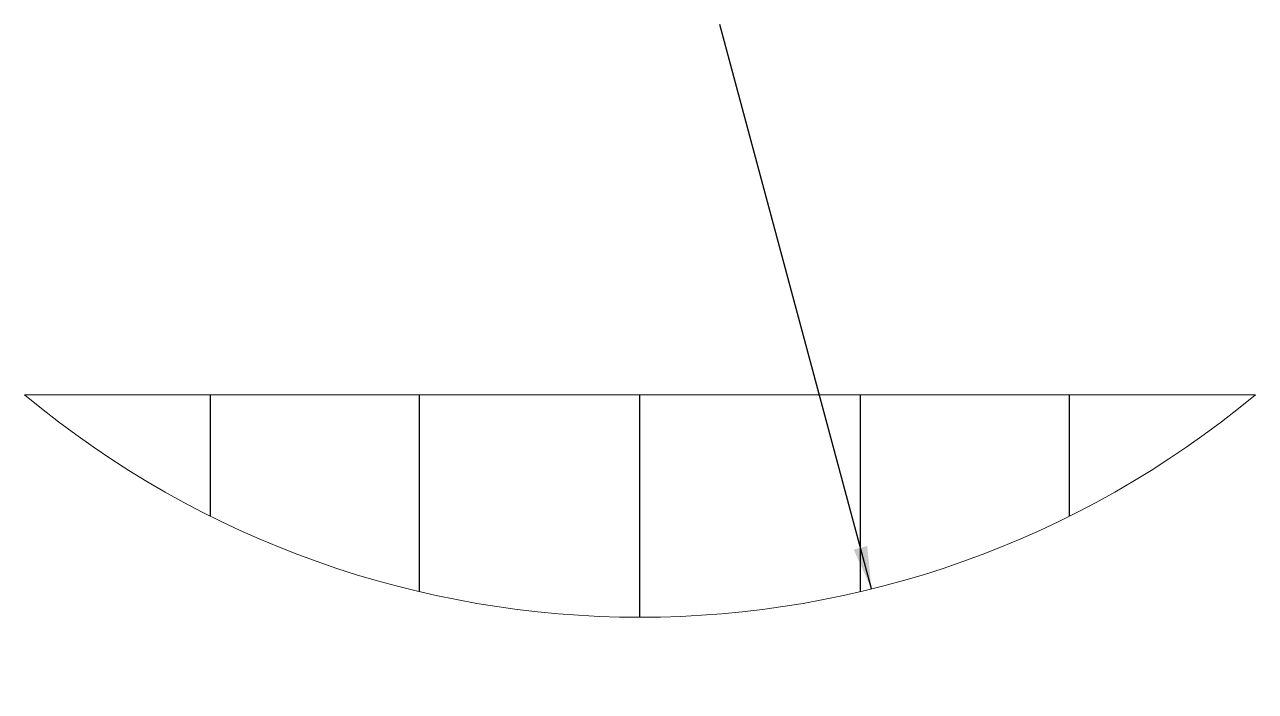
# Model space of a CAD drawing. Header units: millimetres. Extents: x 2798 to 2899, y 1783 to 1838.
import ezdxf

# ---------------------------------------------------------------- set-up
doc = ezdxf.new("R2010")
doc.units = ezdxf.units.MM
doc.layers.add('VMS Kontura', color=7, linetype='Continuous', lineweight=9)
doc.styles.get("Standard").update_dxf_attribs({"font": 'arial.ttf'})
doc.dimstyles.new('AM_ISO$7', dxfattribs={"dimtxt": 3.5, "dimasz": 3.5, "dimexe": 1, "dimexo": 1, "dimgap": 1.5, "dimtad": 1, "dimdsep": 46, "dimtxsty": 'Standard', "dimcen": 0, "dimclrd": 256, "dimclre": 256, "dimclrt": 2, "dimadec": 0, "dimazin": 2, "dimtp": 0.1, "dimtm": 0.1, "dimtfac": 0.71, "dimtdec": 3, "dimtmove": 0, "dimatfit": 3, "dimfxl": 1, "dimlwd": -1, "dimlwe": -1, "dimarcsym": 1})

# ---------------------------------------------------------------- blocks, each defined once
blk = doc.blocks.new('Strelice_6')
for p, q in [((0, -18.25), (0, 0)), ((18.09, -16.15), (18.09, 0)), ((35.22, -9.95), (35.22, 0)), ((-35.22, -9.95), (-35.22, 0)), ((-18.09, -16.15), (-18.09, 0))]:
    blk.add_line(p, q)
at = {"layer": 'VMS Kontura', "color": 0, "ltscale": 50}
blk.add_line((-50.48, 0), (50.48, 0), dxfattribs=at)
at = {"layer": 'VMS Kontura', "color": 1, "ltscale": 1000}
blk.add_arc((0, 60.69), 78.94, 230.2492, 309.7508, dxfattribs=at)
at = {"flags": 4}
for tag, p, rotation in [('R', (10.02, 28.62), 285.8314), ('H1', (-36.45, 12.93), 270), ('H2', (-19.89, 12.93), 270), ('H3', (-1.43, 12.93), 270), ('H4', (17.14, 12.93), 270), ('H5', (35.6, 12.93), 270), ('P1', (-52.23, -6.37), 270), ('P7', (49.46, -9.96), 270), ('P2', (-36.76, -17.32), 270), ('P6', (34.19, -18.48), 270), ('P3', (-20.72, -23.02), 270), ('P5', (16.88, -23.88), 270), ('P4', (-1.28, -25.54), 270)]:
    blk.add_attdef(tag, p, '', height=2.5, rotation=rotation, dxfattribs=at)
blk.add_leader([(18.99, -15.93), (6.54, 30.37)], dimstyle='AM_ISO$7')

msp = doc.modelspace()

# ---------------------------------------------------------------- block references
msp.add_blockref('Strelice_6', (2848.82, 1807.71))

doc.saveas('drawing.dxf')
